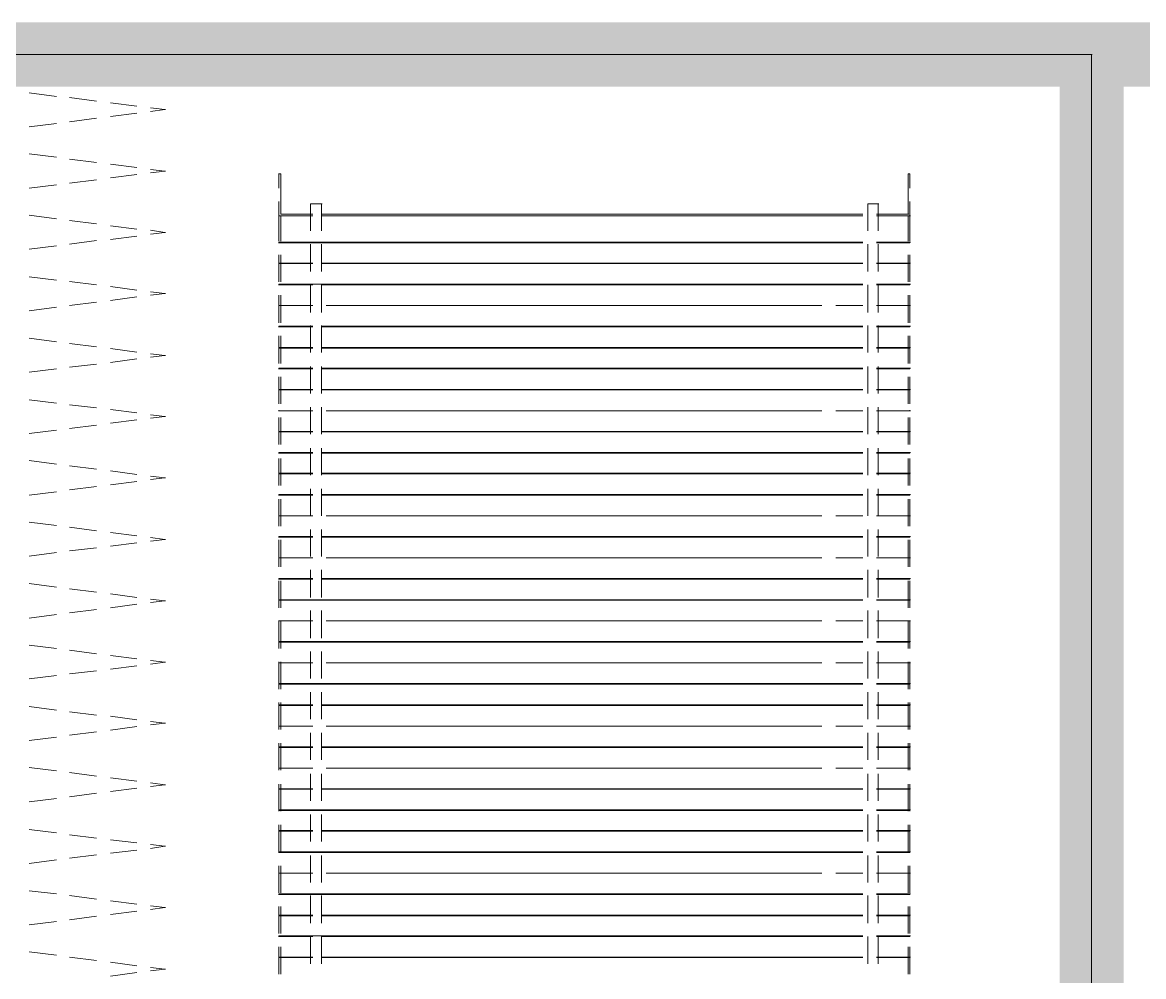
# Model space of a CAD drawing. Extents: x 1264 to 8183, y -10806 to -8316.
# Drawn here: x 4562.2 to 4639.4, y -9974.2 to -9908.5 of the extents above; entities that cross this region are included whole.
import ezdxf

# ---------------------------------------------------------------- set-up
doc = ezdxf.new("R2010")
doc.units = 0
doc.header["$LTSCALE"] = 200
doc.header["$MEASUREMENT"] = 0
for name, color, linetype in [('Equipments', 1, 'CONTINUOUS'), ('SHEET', 33, 'CONTINUOUS'), ('VCD', 241, 'CONTINUOUS')]:
    doc.layers.add(name, color=color, linetype=linetype)

# ---------------------------------------------------------------- blocks, each defined once
blk = doc.blocks.new('A$C8c66ea1c')
at = {"layer": 'SHEET', "color": 1, "lineweight": 50, "const_width": 3}
blk.add_lwpolyline([(0, 0.027), (0, 83.837), (-117.243, 83.837), (0, 83.837), (0, 167.647), (0, 83.837), (0, 167.647), (-117.243, 167.647), (0, 167.647), (-117.243, 167.647), (-117.243, 83.837), (-117.243, 167.647), (-117.243, 83.837), (0, 83.837), (-117.243, 83.837), (0, 83.837), (0, 0.027), (-117.243, 0.027), (0, 0.027), (-117.243, 0.027)], close=True, dxfattribs=at)
at = {"layer": 'VCD', "lineweight": 9}
for points in [[(0, 83.837), (-117.243, 83.837), (-117.243, 167.647), (0, 167.647)], [(-41.771, 121.86), (-43.062, 121.86)], [(-43.062, 121.779), (-41.771, 121.779)], [(-39.888, 121.86), (-41.152, 121.86)], [(-41.152, 121.779), (-39.888, 121.779)], [(-37.978, 121.86), (-39.242, 121.86)], [(-39.242, 121.779), (-37.978, 121.779)], [(-36.069, 121.86), (-37.333, 121.86)], [(-37.333, 121.779), (-36.069, 121.779)], [(-34.159, 121.86), (-35.423, 121.86)], [(-35.423, 121.779), (-34.159, 121.779)], [(-32.249, 121.86), (-33.513, 121.86)], [(-33.513, 121.779), (-32.249, 121.779)], [(-30.34, 121.86), (-31.604, 121.86)], [(-31.604, 121.779), (-30.34, 121.779)], [(-28.43, 121.86), (-29.721, 121.86)], [(-29.721, 121.779), (-28.43, 121.779)], [(-27.811, 121.779), (-26.52, 121.779)], [(-24.637, 121.86), (-25.902, 121.86)], [(-25.902, 121.779), (-24.637, 121.779)], [(-22.728, 121.86), (-23.992, 121.86)], [(-23.992, 121.779), (-22.728, 121.779)], [(-20.818, 121.86), (-22.082, 121.86)], [(-22.082, 121.779), (-20.818, 121.779)], [(-18.908, 121.86), (-20.173, 121.86)], [(-20.173, 121.779), (-18.908, 121.779)], [(-16.999, 121.86), (-18.263, 121.86)], [(-18.263, 121.779), (-16.999, 121.779)], [(-15.089, 121.86), (-16.353, 121.86)], [(-16.353, 121.779), (-15.089, 121.779)], [(-13.179, 121.86), (-14.47, 121.86)], [(-14.47, 121.779), (-13.179, 121.779)], [(-11.27, 121.86), (-12.561, 121.86)], [(-12.561, 121.779), (-11.27, 121.779)], [(-9.387, 121.86), (-10.651, 121.86)], [(-10.651, 121.779), (-9.387, 121.779)], [(-7.558, 121.86), (-8.741, 121.86)], [(-7.558, 121.833), (-7.558, 121.887)], [(-7.558, 121.752), (-7.558, 121.806)], [(-38.328, 118.39), (-38.328, 119.655)], [(-33.406, 118.39), (-33.406, 119.655)], [(-31.442, 118.39), (-31.442, 119.655)], [(-28.484, 118.39), (-28.484, 119.655)], [(-26.52, 118.39), (-26.52, 119.655)], [(-23.562, 118.39), (-23.562, 119.655)], [(-21.598, 118.39), (-21.598, 119.655)], [(-16.676, 118.39), (-16.676, 119.655)], [(-11.754, 118.39), (-11.754, 119.655)], [(-7.558, 119.655), (-7.558, 118.39)], [(-38.328, 96.451), (-38.328, 119.298)], [(-33.406, 96.451), (-33.406, 119.298)], [(-31.442, 96.451), (-31.442, 119.298)], [(-28.484, 96.451), (-28.484, 119.298)], [(-26.52, 96.451), (-26.52, 119.298)], [(-23.562, 96.451), (-23.562, 119.298)], [(-21.598, 96.451), (-21.598, 119.298)], [(-16.676, 96.451), (-16.676, 119.298)], [(-11.754, 96.451), (-11.754, 119.298)], [(-7.558, 119.298), (-7.558, 96.451)], [(-38.328, 114.16), (-38.328, 115.425)], [(-33.406, 114.16), (-33.406, 115.425)], [(-31.442, 114.16), (-31.442, 115.425)], [(-28.484, 114.16), (-28.484, 115.425)], [(-26.52, 114.16), (-26.52, 115.425)], [(-23.562, 114.16), (-23.562, 115.425)], [(-21.598, 114.16), (-21.598, 115.425)], [(-16.676, 114.16), (-16.676, 115.425)], [(-11.754, 114.16), (-11.754, 115.425)], [(-7.558, 115.425), (-7.558, 114.16)], [(-38.328, 94.541), (-38.328, 95.805)], [(-33.406, 94.541), (-33.406, 95.805)], [(-31.442, 94.541), (-31.442, 95.805)], [(-28.484, 94.541), (-28.484, 95.805)], [(-26.52, 94.541), (-26.52, 95.805)], [(-23.562, 94.541), (-23.562, 95.805)], [(-21.598, 94.541), (-21.598, 95.805)], [(-16.676, 94.541), (-16.676, 95.805)], [(-11.754, 94.541), (-11.754, 95.805)], [(-7.558, 95.805), (-7.558, 94.541)], [(-43.062, 92.416), (-41.771, 92.416)], [(-43.062, 92.336), (-41.771, 92.336)], [(-41.152, 92.416), (-39.888, 92.416)], [(-41.152, 92.336), (-39.888, 92.336)], [(-39.242, 92.416), (-37.978, 92.416)], [(-39.242, 92.336), (-37.978, 92.336)], [(-37.333, 92.416), (-36.069, 92.416)], [(-37.333, 92.336), (-36.069, 92.336)], [(-35.423, 92.416), (-34.159, 92.416)], [(-35.423, 92.336), (-34.159, 92.336)], [(-33.513, 92.416), (-32.249, 92.416)], [(-33.513, 92.336), (-32.249, 92.336)], [(-31.604, 92.416), (-30.34, 92.416)], [(-31.604, 92.336), (-30.34, 92.336)], [(-29.721, 92.416), (-28.43, 92.416)], [(-29.721, 92.336), (-28.43, 92.336)], [(-27.811, 92.416), (-26.52, 92.416)], [(-25.902, 92.416), (-24.637, 92.416)], [(-25.902, 92.336), (-24.637, 92.336)], [(-23.992, 92.416), (-22.728, 92.416)], [(-23.992, 92.336), (-22.728, 92.336)], [(-22.082, 92.416), (-20.818, 92.416)], [(-22.082, 92.336), (-20.818, 92.336)], [(-20.173, 92.416), (-18.908, 92.416)], [(-20.173, 92.336), (-18.908, 92.336)], [(-18.263, 92.416), (-16.999, 92.416)], [(-18.263, 92.336), (-16.999, 92.336)], [(-16.353, 92.416), (-15.089, 92.416)], [(-16.353, 92.336), (-15.089, 92.336)], [(-14.47, 92.416), (-13.179, 92.416)], [(-14.47, 92.336), (-13.179, 92.336)], [(-12.561, 92.416), (-11.27, 92.416)], [(-12.561, 92.336), (-11.27, 92.336)], [(-10.651, 92.416), (-9.387, 92.416)], [(-10.651, 92.336), (-9.387, 92.336)], [(-7.558, 92.309), (-7.558, 92.362)], [(0, 83.81), (0, 83.864)], [(0, 83.81), (0, 83.864), (0, 83.81), (0, 83.864), (0, 83.81), (0, 83.864)]]:
    blk.add_lwpolyline(points, close=True, dxfattribs=at)
for points in [[(-42.013, 133.542), (-42.174, 132.278)], [(-40.587, 132.278), (-40.749, 133.542)], [(-39.162, 133.542), (-39.296, 132.278)], [(-37.709, 132.278), (-37.871, 133.542)], [(-36.284, 133.542), (-36.445, 132.278)], [(-34.831, 132.278), (-34.993, 133.542)], [(-33.379, 133.542), (-33.54, 132.278)], [(-31.953, 132.278), (-32.115, 133.542)], [(-30.528, 133.542), (-30.689, 132.278)], [(-29.075, 132.278), (-29.237, 133.542)], [(-27.65, 133.542), (-27.811, 132.278)], [(-26.224, 132.278), (-26.386, 133.542)], [(-24.772, 133.542), (-24.933, 132.278)], [(-23.319, 132.278), (-23.481, 133.542)], [(-21.894, 133.542), (-22.055, 132.278)], [(-20.468, 132.278), (-20.63, 133.542)], [(-19.016, 133.542), (-19.177, 132.278)], [(-17.59, 132.278), (-17.752, 133.542)], [(-16.165, 133.542), (-16.326, 132.278)], [(-14.713, 132.278), (-14.874, 133.542)], [(-13.287, 133.542), (-13.448, 132.278)], [(-11.835, 132.278), (-11.996, 133.542)], [(-10.409, 133.542), (-10.57, 132.278)], [(-8.957, 132.278), (-9.118, 133.542)], [(-7.531, 133.542), (-7.692, 132.278)], [(-6.106, 132.278), (-6.267, 133.542)], [(-4.653, 133.542), (-4.815, 132.278)], [(-3.228, 132.278), (-3.389, 133.542)], [(-1.802, 133.542), (-1.963, 132.278)], [(-42.255, 131.659), (-42.416, 130.395)], [(-40.345, 130.395), (-40.506, 131.659)], [(-39.377, 131.659), (-39.538, 130.395)], [(-37.467, 130.395), (-37.629, 131.659)], [(-36.526, 131.659), (-36.687, 130.395)], [(-34.589, 130.395), (-34.751, 131.659)], [(-33.621, 131.659), (-33.782, 130.395)], [(-31.711, 130.395), (-31.873, 131.659)], [(-30.77, 131.659), (-30.931, 130.395)], [(-28.86, 130.395), (-28.995, 131.659)], [(-27.892, 131.659), (-28.053, 130.395)], [(-25.982, 130.395), (-26.144, 131.659)], [(-25.014, 131.659), (-25.175, 130.395)], [(-23.104, 130.395), (-23.239, 131.659)], [(-22.136, 131.659), (-22.297, 130.395)], [(-20.226, 130.395), (-20.388, 131.659)], [(-19.258, 131.659), (-19.419, 130.395)], [(-17.348, 130.395), (-17.51, 131.659)], [(-16.407, 131.659), (-16.541, 130.395)], [(-14.497, 130.395), (-14.632, 131.659)], [(-13.529, 131.659), (-13.69, 130.395)], [(-11.592, 130.395), (-11.754, 131.659)], [(-10.624, 131.659), (-10.786, 130.395)], [(-8.715, 130.395), (-8.876, 131.659)], [(-7.773, 131.659), (-7.935, 130.395)], [(-5.863, 130.395), (-6.025, 131.659)], [(-4.895, 131.659), (-5.057, 130.395)], [(-2.986, 130.395), (-3.147, 131.659)], [(-2.017, 131.659), (-2.179, 130.395)], [(-42.981, 128.513), (-43.142, 129.75)], [(-42.497, 129.75), (-42.658, 128.513)], [(-40.103, 128.513), (-40.264, 129.75)], [(-39.619, 129.75), (-39.78, 128.513)], [(-37.252, 128.513), (-37.386, 129.75)], [(-36.768, 129.75), (-36.902, 128.513)], [(-34.347, 128.513), (-34.508, 129.75)], [(-33.863, 129.75), (-34.024, 128.513)], [(-31.469, 128.513), (-31.631, 129.75)], [(-30.985, 129.75), (-31.146, 128.513)], [(-28.618, 128.513), (-28.779, 129.75)], [(-28.134, 129.75), (-28.295, 128.513)], [(-25.74, 128.513), (-25.902, 129.75)], [(-25.256, 129.75), (-25.417, 128.513)], [(-22.862, 128.513), (-23.024, 129.75)], [(-22.378, 129.75), (-22.539, 128.513)], [(-19.984, 128.513), (-20.146, 129.75)], [(-19.5, 129.75), (-19.662, 128.513)], [(-17.106, 128.513), (-17.268, 129.75)], [(-16.622, 129.75), (-16.784, 128.513)], [(-14.255, 128.513), (-14.417, 129.75)], [(-13.771, 129.75), (-13.933, 128.513)], [(-11.35, 128.513), (-11.512, 129.75)], [(-10.866, 129.75), (-11.028, 128.513)], [(-8.499, 128.513), (-8.661, 129.75)], [(-8.015, 129.75), (-8.177, 128.513)], [(-5.621, 128.513), (-5.783, 129.75)], [(-5.137, 129.75), (-5.299, 128.513)], [(-2.743, 128.513), (-2.905, 129.75)], [(-2.259, 129.75), (-2.421, 128.513)], [(-42.739, 127.867), (-42.82, 127.195), (-42.9, 127.867)], [(-39.861, 127.867), (-39.942, 127.195), (-40.022, 127.867)], [(-36.983, 127.867), (-37.064, 127.195), (-37.171, 127.867)], [(-34.105, 127.867), (-34.186, 127.195), (-34.266, 127.867)], [(-31.227, 127.867), (-31.308, 127.195), (-31.388, 127.867)], [(-28.376, 127.867), (-28.457, 127.195), (-28.537, 127.867)], [(-25.498, 127.867), (-25.579, 127.195), (-25.659, 127.867)], [(-22.62, 127.867), (-22.701, 127.195), (-22.782, 127.867)], [(-19.742, 127.867), (-19.823, 127.195), (-19.904, 127.867)], [(-16.864, 127.867), (-16.945, 127.195), (-17.026, 127.867)], [(-14.013, 127.867), (-14.094, 127.195), (-14.175, 127.867)], [(-11.108, 127.867), (-11.189, 127.195), (-11.27, 127.867)], [(-8.23, 127.867), (-8.338, 127.195), (-8.419, 127.867)], [(-5.379, 127.867), (-5.46, 127.195), (-5.541, 127.867)], [(-2.501, 127.867), (-2.582, 127.195), (-2.663, 127.867)], [(-42.82, 127.222), (-42.82, 127.168)], [(-39.942, 127.222), (-39.942, 127.168)], [(-37.064, 127.222), (-37.064, 127.168)], [(-34.186, 127.222), (-34.186, 127.168)], [(-31.308, 127.222), (-31.308, 127.168)], [(-28.457, 127.222), (-28.457, 127.168)], [(-25.579, 127.222), (-25.579, 127.168)], [(-22.701, 127.222), (-22.701, 127.168)], [(-19.823, 127.222), (-19.823, 127.168)], [(-16.945, 127.222), (-16.945, 127.168)], [(-14.094, 127.222), (-14.094, 127.168)], [(-11.189, 127.222), (-11.189, 127.168)], [(-8.338, 127.222), (-8.338, 127.168)], [(-5.46, 127.222), (-5.46, 127.168)], [(-2.582, 127.222), (-2.582, 127.168)], [(-42.282, 121.887), (-42.282, 121.833)], [(-42.255, 120.273), (-42.255, 121.86), (-42.282, 121.86), (-42.282, 120.273)], [(-41.286, 121.887), (-41.286, 121.833)], [(-41.26, 120.273), (-41.26, 121.86), (-41.286, 121.86), (-41.286, 120.273)], [(-41.26, 94.541), (-41.26, 121.86)], [(-40.318, 121.887), (-40.318, 121.833)], [(-40.291, 120.273), (-40.291, 121.86), (-40.318, 121.86), (-40.318, 120.273)], [(-39.323, 121.887), (-39.323, 121.833)], [(-39.296, 120.273), (-39.296, 121.86), (-39.323, 121.86), (-39.323, 120.273)], [(-39.323, 121.86), (-39.323, 94.541)], [(-39.296, 94.541), (-39.296, 121.86)], [(-38.328, 121.887), (-38.328, 121.833)], [(-38.328, 121.86), (-38.328, 120.273), (-38.328, 121.86), (-38.301, 121.86)], [(-37.36, 121.887), (-37.36, 121.833)], [(-37.333, 120.273), (-37.333, 121.86), (-37.36, 121.86), (-37.36, 120.273)], [(-37.36, 121.86), (-37.36, 94.541)], [(-37.333, 94.541), (-37.333, 121.779)], [(-36.364, 121.887), (-36.364, 121.833)], [(-36.337, 120.273), (-36.337, 121.86), (-36.364, 121.86), (-36.364, 120.273)], [(-35.396, 121.887), (-35.396, 121.833)], [(-35.369, 120.273), (-35.369, 121.86), (-35.396, 121.86), (-35.396, 120.273)], [(-35.396, 121.779), (-35.396, 94.541)], [(-35.369, 94.541), (-35.369, 121.779)], [(-34.401, 121.887), (-34.401, 121.833)], [(-34.374, 120.273), (-34.374, 121.86), (-34.401, 121.86), (-34.401, 120.273)], [(-33.406, 121.887), (-33.406, 121.833)], [(-33.406, 121.86), (-33.406, 120.273), (-33.406, 121.86), (-33.379, 121.86)], [(-32.437, 121.887), (-32.437, 121.833)], [(-32.411, 120.273), (-32.411, 121.86), (-32.437, 121.86), (-32.437, 120.273)], [(-31.442, 121.887), (-31.442, 121.833)], [(-31.442, 121.86), (-31.442, 120.273), (-31.442, 121.86), (-31.415, 121.86)], [(-30.474, 121.887), (-30.474, 121.833)], [(-30.447, 120.273), (-30.447, 121.86), (-30.474, 121.86), (-30.474, 120.273)], [(-29.479, 121.887), (-29.479, 121.833)], [(-29.452, 120.273), (-29.452, 121.86), (-29.479, 121.86), (-29.479, 120.273)], [(-29.479, 121.779), (-29.479, 94.541)], [(-29.452, 94.541), (-29.452, 121.779)], [(-28.484, 121.887), (-28.484, 121.833)], [(-28.484, 121.86), (-28.484, 120.273), (-28.484, 121.86), (-28.457, 121.86)], [(-26.52, 121.86), (-27.811, 121.86), (-26.52, 121.86), (-26.52, 120.273), (-26.52, 121.86), (-26.493, 121.86)], [(-27.515, 121.887), (-27.515, 121.833)], [(-27.488, 120.273), (-27.488, 121.86), (-27.515, 121.86), (-27.515, 120.273)], [(-27.515, 121.779), (-27.515, 94.541)], [(-27.488, 94.541), (-27.488, 121.779)], [(-26.52, 121.887), (-26.52, 121.833)], [(-25.552, 121.887), (-25.552, 121.833)], [(-25.525, 120.273), (-25.525, 121.86), (-25.552, 121.86), (-25.552, 120.273)], [(-25.552, 121.779), (-25.552, 94.541)], [(-25.525, 94.541), (-25.525, 121.779)], [(-24.557, 121.887), (-24.557, 121.833)], [(-24.53, 120.273), (-24.53, 121.86), (-24.557, 121.86), (-24.557, 120.273)], [(-23.562, 121.887), (-23.562, 121.833)], [(-23.562, 121.86), (-23.562, 120.273), (-23.562, 121.86), (-23.535, 121.86)], [(-22.593, 121.887), (-22.593, 121.833)], [(-22.566, 120.273), (-22.566, 121.86), (-22.593, 121.86), (-22.593, 120.273)], [(-21.598, 121.887), (-21.598, 121.833)], [(-21.598, 121.86), (-21.598, 120.273), (-21.598, 121.86), (-21.571, 121.86)], [(-20.63, 121.887), (-20.63, 121.833)], [(-20.603, 120.273), (-20.603, 121.86), (-20.63, 121.86), (-20.63, 120.273)], [(-19.635, 121.887), (-19.635, 121.833)], [(-19.608, 120.273), (-19.608, 121.86), (-19.635, 121.86), (-19.635, 120.273)], [(-18.666, 121.887), (-18.666, 121.833)], [(-18.639, 120.273), (-18.639, 121.86), (-18.666, 121.86), (-18.666, 120.273)], [(-17.671, 121.887), (-17.671, 121.833)], [(-17.644, 120.273), (-17.644, 121.86), (-17.671, 121.86), (-17.671, 120.273)], [(-16.676, 121.887), (-16.676, 121.833)], [(-16.676, 121.86), (-16.676, 120.273), (-16.676, 121.86), (-16.649, 121.86)], [(-15.708, 121.887), (-15.708, 121.833)], [(-15.681, 120.273), (-15.681, 121.86), (-15.708, 121.86), (-15.708, 120.273)], [(-14.713, 121.887), (-14.713, 121.833)], [(-14.686, 120.273), (-14.686, 121.86), (-14.713, 121.86), (-14.713, 120.273)], [(-13.744, 121.887), (-13.744, 121.833)], [(-13.717, 120.273), (-13.717, 121.86), (-13.744, 121.86), (-13.744, 120.273)], [(-12.749, 121.887), (-12.749, 121.833)], [(-12.722, 120.273), (-12.722, 121.86), (-12.749, 121.86), (-12.749, 120.273)], [(-11.754, 121.887), (-11.754, 121.833)], [(-11.754, 121.86), (-11.754, 120.273), (-11.754, 121.86), (-11.727, 121.86)], [(-10.786, 121.887), (-10.786, 121.833)], [(-10.759, 120.273), (-10.759, 121.86), (-10.786, 121.86), (-10.786, 120.273)], [(-10.759, 94.541), (-10.759, 121.86)], [(-9.79, 121.887), (-9.79, 121.833)], [(-9.764, 120.273), (-9.764, 121.86), (-9.79, 121.86), (-9.79, 120.273)], [(-8.822, 121.887), (-8.822, 121.833)], [(-8.795, 120.273), (-8.795, 121.86), (-8.822, 121.86), (-8.822, 120.273)], [(-8.822, 121.86), (-8.822, 94.541)], [(-8.795, 94.541), (-8.795, 121.86)], [(-6.886, 121.86), (-7.558, 121.86), (-7.558, 121.779), (-8.741, 121.779), (-7.558, 121.779), (-7.558, 120.273), (-7.558, 121.86), (-7.558, 120.273)], [(-7.477, 120.273), (-7.477, 121.779), (-5.595, 121.779), (-5.595, 121.86), (-6.267, 121.86)], [(-5.595, 121.887), (-5.595, 121.833)], [(-42.578, 120.381), (-41.286, 120.381)], [(-40.668, 120.381), (-39.377, 120.381)], [(-38.758, 120.381), (-37.494, 120.381)], [(-36.849, 120.381), (-35.584, 120.381)], [(-34.939, 120.381), (-33.675, 120.381)], [(-33.029, 120.381), (-31.765, 120.381)], [(-31.12, 120.381), (-29.855, 120.381)], [(-29.21, 120.381), (-27.946, 120.381)], [(-27.327, 120.381), (-26.036, 120.381)], [(-25.417, 120.381), (-24.126, 120.381)], [(-23.508, 120.381), (-22.244, 120.381)], [(-21.598, 120.381), (-20.334, 120.381)], [(-19.688, 120.381), (-18.424, 120.381)], [(-17.779, 120.381), (-16.515, 120.381)], [(-15.869, 120.381), (-14.605, 120.381)], [(-13.959, 120.381), (-12.695, 120.381)], [(-12.077, 120.381), (-10.786, 120.381)], [(-10.167, 120.381), (-8.876, 120.381)], [(-8.257, 120.381), (-6.993, 120.381), (-6.993, 119.87), (-8.257, 119.87)], [(-41.286, 119.87), (-42.578, 119.87)], [(-42.282, 119.87), (-42.282, 94.541)], [(-42.282, 119.655), (-42.282, 118.39)], [(-42.255, 94.541), (-42.255, 119.87)], [(-42.255, 118.39), (-42.255, 119.655)], [(-41.286, 119.87), (-41.286, 94.541)], [(-41.286, 119.655), (-41.286, 118.39)], [(-41.26, 118.39), (-41.26, 119.655)], [(-39.377, 119.87), (-40.668, 119.87)], [(-40.318, 119.87), (-40.318, 94.541)], [(-40.318, 119.655), (-40.318, 118.39)], [(-40.291, 94.541), (-40.291, 119.87)], [(-40.291, 118.39), (-40.291, 119.655)], [(-39.323, 119.655), (-39.323, 118.39)], [(-39.296, 118.39), (-39.296, 119.655)], [(-37.494, 119.87), (-38.758, 119.87)], [(-37.36, 119.655), (-37.36, 118.39)], [(-37.333, 118.39), (-37.333, 119.655)], [(-35.584, 119.87), (-36.849, 119.87)], [(-36.364, 119.87), (-36.364, 94.541)], [(-36.364, 119.655), (-36.364, 118.39)], [(-36.337, 94.541), (-36.337, 119.87)], [(-36.337, 118.39), (-36.337, 119.655)], [(-35.396, 119.655), (-35.396, 118.39)], [(-35.369, 118.39), (-35.369, 119.655)], [(-33.675, 119.87), (-34.939, 119.87)], [(-34.401, 119.87), (-34.401, 94.541)], [(-34.401, 119.655), (-34.401, 118.39)], [(-34.374, 94.541), (-34.374, 119.87)], [(-34.374, 118.39), (-34.374, 119.655)], [(-31.765, 119.87), (-33.029, 119.87)], [(-32.437, 119.87), (-32.437, 94.541)], [(-32.437, 119.655), (-32.437, 118.39)], [(-32.411, 94.541), (-32.411, 119.87)], [(-32.411, 118.39), (-32.411, 119.655)], [(-29.855, 119.87), (-31.12, 119.87)], [(-30.474, 119.87), (-30.474, 94.541)], [(-30.474, 119.655), (-30.474, 118.39)], [(-30.447, 94.541), (-30.447, 119.87)], [(-30.447, 118.39), (-30.447, 119.655)], [(-29.479, 119.655), (-29.479, 118.39)], [(-29.452, 118.39), (-29.452, 119.655)], [(-27.946, 119.87), (-29.21, 119.87)], [(-27.515, 119.655), (-27.515, 118.39)], [(-27.488, 118.39), (-27.488, 119.655)], [(-26.036, 119.87), (-27.327, 119.87)], [(-25.552, 119.655), (-25.552, 118.39)], [(-25.525, 118.39), (-25.525, 119.655)], [(-24.126, 119.87), (-25.417, 119.87)], [(-24.557, 119.87), (-24.557, 94.541)], [(-24.557, 119.655), (-24.557, 118.39)], [(-24.53, 94.541), (-24.53, 119.87)], [(-24.53, 118.39), (-24.53, 119.655)], [(-22.244, 119.87), (-23.508, 119.87)], [(-22.593, 119.87), (-22.593, 94.541)], [(-22.593, 119.655), (-22.593, 118.39)], [(-22.566, 94.541), (-22.566, 119.87)], [(-22.566, 118.39), (-22.566, 119.655)], [(-20.334, 119.87), (-21.598, 119.87)], [(-20.63, 119.87), (-20.63, 94.541)], [(-20.63, 119.655), (-20.63, 118.39)], [(-20.603, 94.541), (-20.603, 119.87)], [(-20.603, 118.39), (-20.603, 119.655)], [(-18.424, 119.87), (-19.688, 119.87)], [(-19.635, 119.87), (-19.635, 94.541)], [(-19.635, 119.655), (-19.635, 118.39)], [(-19.608, 94.541), (-19.608, 119.87)], [(-19.608, 118.39), (-19.608, 119.655)], [(-18.666, 119.87), (-18.666, 94.541)], [(-18.666, 119.655), (-18.666, 118.39)], [(-18.639, 94.541), (-18.639, 119.87)], [(-18.639, 118.39), (-18.639, 119.655)], [(-16.515, 119.87), (-17.779, 119.87)], [(-17.671, 119.87), (-17.671, 94.541)], [(-17.671, 119.655), (-17.671, 118.39)], [(-17.644, 94.541), (-17.644, 119.87)], [(-17.644, 118.39), (-17.644, 119.655)], [(-14.605, 119.87), (-15.869, 119.87)], [(-15.708, 119.87), (-15.708, 94.541)], [(-15.708, 119.655), (-15.708, 118.39)], [(-15.681, 94.541), (-15.681, 119.87)], [(-15.681, 118.39), (-15.681, 119.655)], [(-14.713, 119.87), (-14.713, 94.541)], [(-14.713, 119.655), (-14.713, 118.39)], [(-14.686, 94.541), (-14.686, 119.87)], [(-14.686, 118.39), (-14.686, 119.655)], [(-12.695, 119.87), (-13.959, 119.87)], [(-13.744, 119.87), (-13.744, 94.541)], [(-13.744, 119.655), (-13.744, 118.39)], [(-13.717, 94.541), (-13.717, 119.87)], [(-13.717, 118.39), (-13.717, 119.655)], [(-12.749, 119.87), (-12.749, 94.541)], [(-12.749, 119.655), (-12.749, 118.39)], [(-12.722, 94.541), (-12.722, 119.87)], [(-12.722, 118.39), (-12.722, 119.655)], [(-10.786, 119.87), (-12.077, 119.87)], [(-10.786, 119.87), (-10.786, 94.541)], [(-10.786, 119.655), (-10.786, 118.39)], [(-10.759, 118.39), (-10.759, 119.655)], [(-8.876, 119.87), (-10.167, 119.87)], [(-9.79, 119.87), (-9.79, 94.541)], [(-9.79, 119.655), (-9.79, 118.39)], [(-9.764, 94.541), (-9.764, 119.87)], [(-9.764, 118.39), (-9.764, 119.655)], [(-8.822, 119.655), (-8.822, 118.39)], [(-8.795, 118.39), (-8.795, 119.655)], [(-7.558, 119.87), (-7.558, 94.541)], [(-7.558, 119.655), (-7.558, 118.39)], [(-7.477, 94.541), (-7.477, 119.87)], [(-7.477, 118.39), (-7.477, 119.655)], [(-6.993, 119.897), (-6.993, 119.843)], [(-42.282, 119.298), (-42.282, 96.451)], [(-42.255, 96.451), (-42.255, 119.298)], [(-41.286, 119.298), (-41.286, 96.451)], [(-41.26, 96.451), (-41.26, 119.298)], [(-40.318, 119.298), (-40.318, 96.451)], [(-40.291, 96.451), (-40.291, 119.298)], [(-39.323, 119.298), (-39.323, 96.451)], [(-39.296, 96.451), (-39.296, 119.298)], [(-37.36, 119.298), (-37.36, 96.451)], [(-37.333, 96.451), (-37.333, 119.298)], [(-36.364, 119.298), (-36.364, 96.451)], [(-36.337, 96.451), (-36.337, 119.298)], [(-35.396, 119.298), (-35.396, 96.451)], [(-35.369, 96.451), (-35.369, 119.298)], [(-34.401, 119.298), (-34.401, 96.451)], [(-34.374, 96.451), (-34.374, 119.298)], [(-32.437, 119.298), (-32.437, 96.451)], [(-32.411, 96.451), (-32.411, 119.298)], [(-30.474, 119.298), (-30.474, 96.451)], [(-30.447, 96.451), (-30.447, 119.298)], [(-29.479, 119.298), (-29.479, 96.451)], [(-29.452, 96.451), (-29.452, 119.298)], [(-27.515, 119.298), (-27.515, 96.451)], [(-27.488, 96.451), (-27.488, 119.298)], [(-25.552, 119.298), (-25.552, 96.451)], [(-25.525, 96.451), (-25.525, 119.298)], [(-24.557, 119.298), (-24.557, 96.451)], [(-24.53, 96.451), (-24.53, 119.298)], [(-22.593, 119.298), (-22.593, 96.451)], [(-22.566, 96.451), (-22.566, 119.298)], [(-20.63, 119.298), (-20.63, 96.451)], [(-20.603, 96.451), (-20.603, 119.298)], [(-19.635, 119.298), (-19.635, 96.451)], [(-19.608, 96.451), (-19.608, 119.298)], [(-18.666, 119.298), (-18.666, 96.451)], [(-18.639, 96.451), (-18.639, 119.298)], [(-17.671, 119.298), (-17.671, 96.451)], [(-17.644, 96.451), (-17.644, 119.298)], [(-15.708, 119.298), (-15.708, 96.451)], [(-15.681, 96.451), (-15.681, 119.298)], [(-14.713, 119.298), (-14.713, 96.451)], [(-14.686, 96.451), (-14.686, 119.298)], [(-13.744, 119.298), (-13.744, 96.451)], [(-13.717, 96.451), (-13.717, 119.298)], [(-12.749, 119.298), (-12.749, 96.451)], [(-12.722, 96.451), (-12.722, 119.298)], [(-10.786, 119.298), (-10.786, 96.451)], [(-10.759, 96.451), (-10.759, 119.298)], [(-9.79, 119.298), (-9.79, 96.451)], [(-9.764, 96.451), (-9.764, 119.298)], [(-8.822, 119.298), (-8.822, 96.451)], [(-8.795, 96.451), (-8.795, 119.298)], [(-7.558, 119.298), (-7.558, 96.451)], [(-7.477, 96.451), (-7.477, 119.298)], [(-42.282, 115.425), (-42.282, 114.16)], [(-42.255, 114.16), (-42.255, 115.425)], [(-41.286, 115.425), (-41.286, 114.16)], [(-41.26, 114.16), (-41.26, 115.425)], [(-40.318, 115.425), (-40.318, 114.16)], [(-40.291, 114.16), (-40.291, 115.425)], [(-39.323, 115.425), (-39.323, 114.16)], [(-39.296, 114.16), (-39.296, 115.425)], [(-37.36, 115.425), (-37.36, 114.16)], [(-37.333, 114.16), (-37.333, 115.425)], [(-36.364, 115.425), (-36.364, 114.16)], [(-36.337, 114.16), (-36.337, 115.425)], [(-35.396, 115.425), (-35.396, 114.16)], [(-35.369, 114.16), (-35.369, 115.425)], [(-34.401, 115.425), (-34.401, 114.16)], [(-34.374, 114.16), (-34.374, 115.425)], [(-32.437, 115.425), (-32.437, 114.16)], [(-32.411, 114.16), (-32.411, 115.425)], [(-30.474, 115.425), (-30.474, 114.16)], [(-30.447, 114.16), (-30.447, 115.425)], [(-29.479, 115.425), (-29.479, 114.16)], [(-29.452, 114.16), (-29.452, 115.425)], [(-27.515, 115.425), (-27.515, 114.16)], [(-27.488, 114.16), (-27.488, 115.425)], [(-25.552, 115.425), (-25.552, 114.16)], [(-25.525, 114.16), (-25.525, 115.425)], [(-24.557, 115.425), (-24.557, 114.16)], [(-24.53, 114.16), (-24.53, 115.425)], [(-22.593, 115.425), (-22.593, 114.16)], [(-22.566, 114.16), (-22.566, 115.425)], [(-20.63, 115.425), (-20.63, 114.16)], [(-20.603, 114.16), (-20.603, 115.425)], [(-19.635, 115.425), (-19.635, 114.16)], [(-19.608, 114.16), (-19.608, 115.425)], [(-18.666, 115.425), (-18.666, 114.16)], [(-18.639, 114.16), (-18.639, 115.425)], [(-17.671, 115.425), (-17.671, 114.16)], [(-17.644, 114.16), (-17.644, 115.425)], [(-15.708, 115.425), (-15.708, 114.16)], [(-15.681, 114.16), (-15.681, 115.425)], [(-14.713, 115.425), (-14.713, 114.16)], [(-14.686, 114.16), (-14.686, 115.425)], [(-13.744, 115.425), (-13.744, 114.16)], [(-13.717, 114.16), (-13.717, 115.425)], [(-12.749, 115.425), (-12.749, 114.16)], [(-12.722, 114.16), (-12.722, 115.425)], [(-10.786, 115.425), (-10.786, 114.16)], [(-10.759, 114.16), (-10.759, 115.425)], [(-9.79, 115.425), (-9.79, 114.16)], [(-9.764, 114.16), (-9.764, 115.425)], [(-8.822, 115.425), (-8.822, 114.16)], [(-8.795, 114.16), (-8.795, 115.425)], [(-7.558, 115.425), (-7.558, 114.16)], [(-7.477, 114.16), (-7.477, 115.425)], [(-42.578, 94.299), (-41.286, 94.299)], [(-40.668, 94.299), (-39.377, 94.299)], [(-38.758, 94.299), (-37.494, 94.299)], [(-36.849, 94.299), (-35.584, 94.299)], [(-34.939, 94.299), (-33.675, 94.299)], [(-33.029, 94.299), (-31.765, 94.299)], [(-31.12, 94.299), (-29.855, 94.299)], [(-29.21, 94.299), (-27.946, 94.299)], [(-27.327, 94.299), (-26.036, 94.299)], [(-25.417, 94.299), (-24.126, 94.299)], [(-23.508, 94.299), (-22.244, 94.299)], [(-21.598, 94.299), (-20.334, 94.299)], [(-19.688, 94.299), (-18.424, 94.299)], [(-17.779, 94.299), (-16.515, 94.299)], [(-15.869, 94.299), (-14.605, 94.299)], [(-13.959, 94.299), (-12.695, 94.299)], [(-12.077, 94.299), (-10.786, 94.299)], [(-10.167, 94.299), (-8.876, 94.299)], [(-8.257, 94.299), (-6.993, 94.299), (-6.993, 93.815), (-8.257, 93.815)], [(-41.286, 93.815), (-42.578, 93.815)], [(-42.282, 93.896), (-42.282, 92.336), (-42.255, 92.336), (-42.255, 93.896)], [(-41.286, 93.896), (-41.286, 92.336), (-41.26, 92.336), (-41.26, 93.896)], [(-39.377, 93.815), (-40.668, 93.815)], [(-40.318, 93.896), (-40.318, 92.336), (-40.291, 92.336), (-40.291, 93.896)], [(-39.323, 93.896), (-39.323, 92.336), (-39.296, 92.336), (-39.296, 93.896)], [(-37.494, 93.815), (-38.758, 93.815)], [(-38.301, 92.336), (-38.328, 92.336), (-38.328, 93.896), (-38.328, 92.336)], [(-37.36, 93.896), (-37.36, 92.336), (-37.333, 92.336), (-37.333, 93.896)], [(-35.584, 93.815), (-36.849, 93.815)], [(-36.364, 93.896), (-36.364, 92.336), (-36.337, 92.336), (-36.337, 93.896)], [(-35.396, 93.896), (-35.396, 92.336), (-35.369, 92.336), (-35.369, 93.896)], [(-33.675, 93.815), (-34.939, 93.815)], [(-34.401, 93.896), (-34.401, 92.336), (-34.374, 92.336), (-34.374, 93.896)], [(-33.379, 92.336), (-33.406, 92.336), (-33.406, 93.896), (-33.406, 92.336)], [(-31.765, 93.815), (-33.029, 93.815)], [(-32.437, 93.896), (-32.437, 92.336), (-32.411, 92.336), (-32.411, 93.896)], [(-31.415, 92.336), (-31.442, 92.336), (-31.442, 93.896), (-31.442, 92.336)], [(-29.855, 93.815), (-31.12, 93.815)], [(-30.474, 93.896), (-30.474, 92.336), (-30.447, 92.336), (-30.447, 93.896)], [(-29.479, 93.896), (-29.479, 92.336), (-29.452, 92.336), (-29.452, 93.896)], [(-27.946, 93.815), (-29.21, 93.815)], [(-28.457, 92.336), (-28.484, 92.336), (-28.484, 93.896), (-28.484, 92.336)], [(-26.493, 92.336), (-26.52, 92.336), (-26.52, 93.896), (-26.52, 92.336), (-27.811, 92.336), (-26.52, 92.336)], [(-27.515, 93.896), (-27.515, 92.336), (-27.488, 92.336), (-27.488, 93.896)], [(-26.036, 93.815), (-27.327, 93.815)], [(-25.552, 93.896), (-25.552, 92.336), (-25.525, 92.336), (-25.525, 93.896)], [(-24.126, 93.815), (-25.417, 93.815)], [(-24.557, 93.896), (-24.557, 92.336), (-24.53, 92.336), (-24.53, 93.896)], [(-23.535, 92.336), (-23.562, 92.336), (-23.562, 93.896), (-23.562, 92.336)], [(-22.244, 93.815), (-23.508, 93.815)], [(-22.593, 93.896), (-22.593, 92.336), (-22.566, 92.336), (-22.566, 93.896)], [(-21.571, 92.336), (-21.598, 92.336), (-21.598, 93.896), (-21.598, 92.336)], [(-20.334, 93.815), (-21.598, 93.815)], [(-20.63, 93.896), (-20.63, 92.336), (-20.603, 92.336), (-20.603, 93.896)], [(-18.424, 93.815), (-19.688, 93.815)], [(-19.635, 93.896), (-19.635, 92.336), (-19.608, 92.336), (-19.608, 93.896)], [(-18.666, 93.896), (-18.666, 92.336), (-18.639, 92.336), (-18.639, 93.896)], [(-16.515, 93.815), (-17.779, 93.815)], [(-17.671, 93.896), (-17.671, 92.336), (-17.644, 92.336), (-17.644, 93.896)], [(-16.649, 92.336), (-16.676, 92.336), (-16.676, 93.896), (-16.676, 92.336)], [(-14.605, 93.815), (-15.869, 93.815)], [(-15.708, 93.896), (-15.708, 92.336), (-15.681, 92.336), (-15.681, 93.896)], [(-14.713, 93.896), (-14.713, 92.336), (-14.686, 92.336), (-14.686, 93.896)], [(-12.695, 93.815), (-13.959, 93.815)], [(-13.744, 93.896), (-13.744, 92.336), (-13.717, 92.336), (-13.717, 93.896)], [(-12.749, 93.896), (-12.749, 92.336), (-12.722, 92.336), (-12.722, 93.896)], [(-10.786, 93.815), (-12.077, 93.815)], [(-11.727, 92.336), (-11.754, 92.336), (-11.754, 93.896), (-11.754, 92.336)], [(-10.786, 93.896), (-10.786, 92.336), (-10.759, 92.336), (-10.759, 93.896)], [(-8.876, 93.815), (-10.167, 93.815)], [(-9.79, 93.896), (-9.79, 92.336), (-9.764, 92.336), (-9.764, 93.896)], [(-8.822, 93.896), (-8.822, 92.336), (-8.795, 92.336), (-8.795, 93.896)], [(-7.558, 93.896), (-7.558, 92.336), (-7.558, 93.896), (-7.558, 92.416), (-8.741, 92.416), (-7.558, 92.416), (-7.558, 92.336), (-8.741, 92.336), (-7.558, 92.336), (-6.886, 92.336)], [(-6.267, 92.336), (-5.595, 92.336), (-5.595, 92.416), (-7.477, 92.416), (-7.477, 93.896)], [(-6.993, 93.842), (-6.993, 93.788)], [(-42.255, 92.362), (-42.255, 92.309)], [(-41.26, 92.362), (-41.26, 92.309)], [(-40.291, 92.362), (-40.291, 92.309)], [(-39.296, 92.362), (-39.296, 92.309)], [(-38.328, 92.362), (-38.328, 92.309)], [(-37.333, 92.362), (-37.333, 92.309)], [(-36.337, 92.362), (-36.337, 92.309)], [(-35.369, 92.362), (-35.369, 92.309)], [(-34.374, 92.362), (-34.374, 92.309)], [(-33.406, 92.362), (-33.406, 92.309)], [(-32.411, 92.362), (-32.411, 92.309)], [(-31.442, 92.362), (-31.442, 92.309)], [(-30.447, 92.362), (-30.447, 92.309)], [(-29.452, 92.362), (-29.452, 92.309)], [(-28.484, 92.362), (-28.484, 92.309)], [(-27.488, 92.362), (-27.488, 92.309)], [(-26.52, 92.362), (-26.52, 92.309)], [(-25.525, 92.362), (-25.525, 92.309)], [(-24.53, 92.362), (-24.53, 92.309)], [(-23.562, 92.362), (-23.562, 92.309)], [(-22.566, 92.362), (-22.566, 92.309)], [(-21.598, 92.362), (-21.598, 92.309)], [(-20.603, 92.362), (-20.603, 92.309)], [(-19.608, 92.362), (-19.608, 92.309)], [(-18.639, 92.362), (-18.639, 92.309)], [(-17.644, 92.362), (-17.644, 92.309)], [(-16.676, 92.362), (-16.676, 92.309)], [(-15.681, 92.362), (-15.681, 92.309)], [(-14.686, 92.362), (-14.686, 92.309)], [(-13.717, 92.362), (-13.717, 92.309)], [(-12.722, 92.362), (-12.722, 92.309)], [(-11.754, 92.362), (-11.754, 92.309)], [(-10.759, 92.362), (-10.759, 92.309)], [(-9.764, 92.362), (-9.764, 92.309)], [(-8.795, 92.362), (-8.795, 92.309)], [(-7.558, 92.443), (-7.558, 92.389)], [(-7.558, 92.362), (-7.558, 92.309)], [(-7.477, 92.443), (-7.477, 92.389)], [(0, 83.837), (-117.243, 83.837)], [(-117.243, 83.837), (0, 83.837)], [(0, 83.864), (0, 83.81)], [(0, 83.864), (0, 83.81)], [(0, 83.864), (0, 83.81), (0, 83.864), (0, 83.81)], [(0, 83.864), (0, 83.81), (0, 83.864), (0, 83.81)]]:
    blk.add_lwpolyline(points, dxfattribs=at)
at = {"layer": 'VCD', "lineweight": 9, "const_width": 3}
blk.add_lwpolyline([(0, 83.837), (0, 0.027)], close=True, dxfattribs=at)

msp = doc.modelspace()

# ---------------------------------------------------------------- block references
at = {"layer": 'Equipments', "lineweight": -3, "xscale": 1.471954248373487, "yscale": 1.471954248373487, "zscale": 1.471954248373487, "rotation": 90.00000000000001}
msp.add_blockref('A$C8c66ea1c', (4759.249, -9910.662), dxfattribs=at)

doc.saveas('drawing.dxf')
